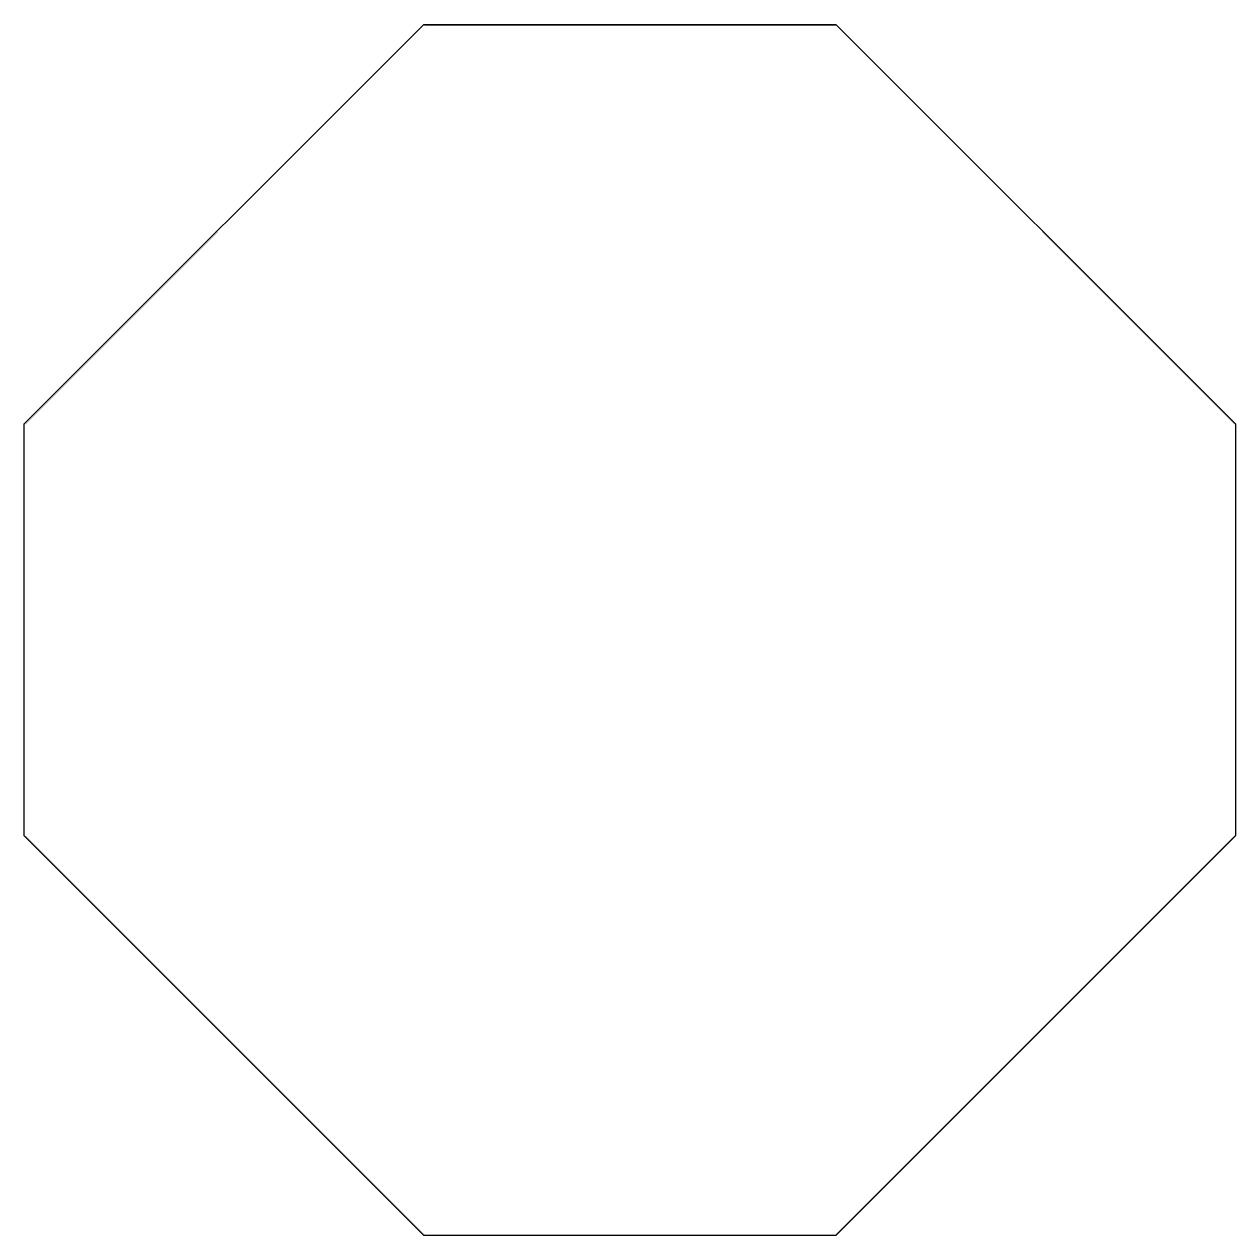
# Model space of a CAD drawing. Extents: x 0 to 11.8, y 0 to 11.8.
import ezdxf

# ---------------------------------------------------------------- set-up
doc = ezdxf.new("R2010")
doc.units = 0
doc.header["$LTSCALE"] = 0.166667
doc.layers.add('FOREGROUND', color=7, linetype='CONTINUOUS')

msp = doc.modelspace()

# ---------------------------------------------------------------- linework, layer by layer
at = {"layer": 'FOREGROUND', "linetype": 'CONTINUOUS', "const_width": 0.001667}
msp.add_lwpolyline([(3.921667, 11.783333), (3.925, 11.773333), (0.06, 7.908333), (0.06, 3.925), (3.925, 0.06), (7.908333, 0.06), (11.773333, 3.925), (11.773333, 7.908333), (7.908333, 11.773333), (3.925, 11.773333), (3.921667, 11.783333), (7.911667, 11.783333), (11.783333, 7.911667), (11.783333, 3.921667), (7.911667, 0.05), (3.921667, 0.05), (0.05, 3.921667), (0.05, 7.911667)], close=True, dxfattribs=at)
at = {"layer": 'FOREGROUND', "linetype": 'CONTINUOUS'}
msp.add_lwpolyline([(3.92, 11.783333), (7.911667, 11.783333), (11.781667, 7.913333), (11.781667, 3.921667), (7.911667, 0.051667), (3.92, 0.051667), (0.05, 3.921667), (0.05, 7.913333)], close=True, dxfattribs=at)

doc.saveas('drawing.dxf')
